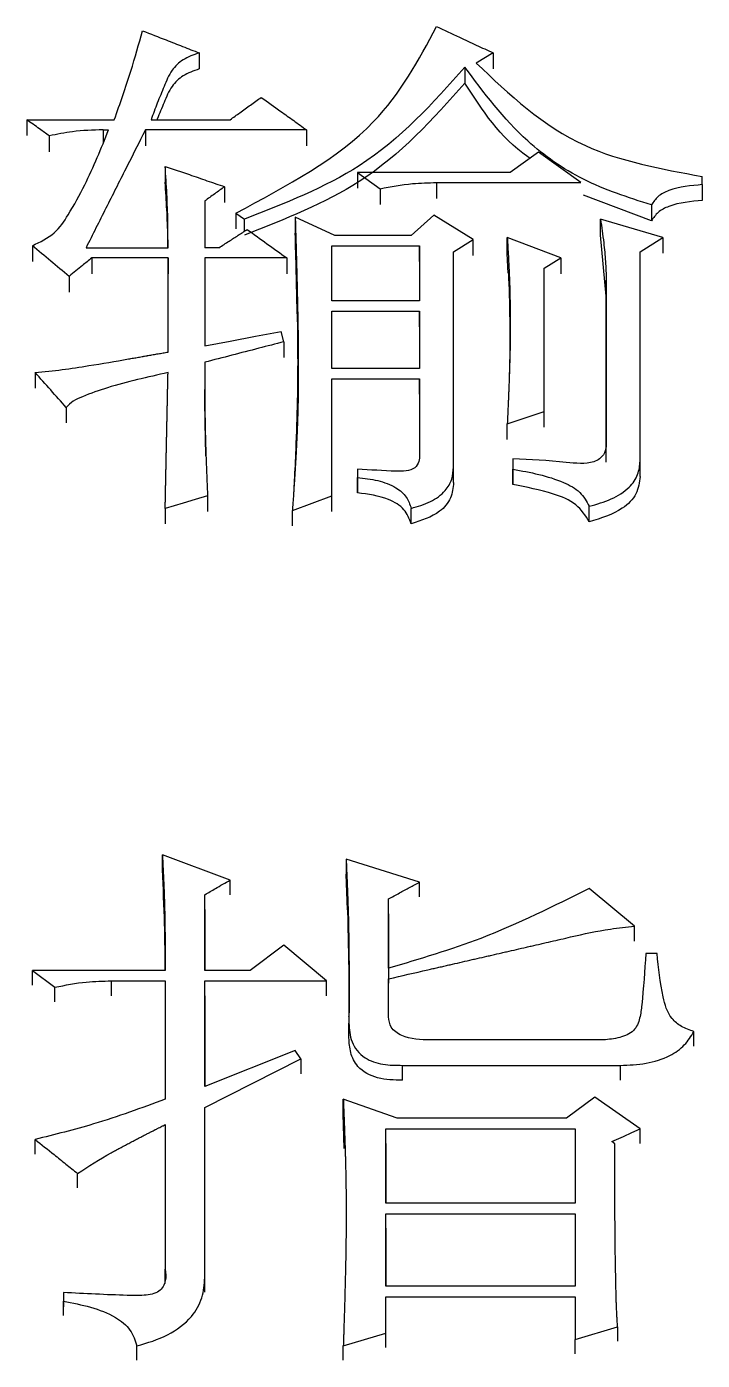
# Model space of a CAD drawing. Header units: millimetres. Extents: x 2371 to 4515, y 843 to 2359.
# Drawn here: x 2883.75 to 2886.33, y 2110.51 to 2115.62 of the extents above; entities that cross this region are included whole.
import ezdxf

# ---------------------------------------------------------------- set-up
doc = ezdxf.new("R2010")
doc.units = ezdxf.units.MM

msp = doc.modelspace()

# ---------------------------------------------------------------- linework, layer by layer
at = {"color": 7, "linetype": 'Continuous', "lineweight": 25}
for p, q in [((2884.4075, 2115.5163), (2884.4075, 2115.4549)), ((2885.5325, 2115.5163), (2885.4676, 2115.4776)), ((2885.5325, 2115.5163), (2885.5325, 2115.4551)), ((2885.4243, 2115.4621), (2885.4243, 2115.4011)), ((2883.7476, 2115.2608), (2884.0829, 2115.2608)), ((2883.7476, 2115.2608), (2883.7476, 2115.2)), ((2884.2235, 2115.2608), (2884.5264, 2115.2608)), ((2883.8341, 2115.1988), (2883.8341, 2115.1381)), ((2884.0397, 2115.222), (2884.0613, 2115.222)), ((2884.0397, 2115.222), (2884.0397, 2115.1723)), ((2884.8185, 2115.222), (2884.2019, 2115.222)), ((2884.2019, 2115.222), (2884.2019, 2115.1613)), ((2884.8185, 2115.222), (2884.8185, 2115.1613)), ((2885.7055, 2115.1366), (2885.5974, 2115.059)), ((2885.8678, 2115.0201), (2885.7055, 2115.1366)), ((2884.2777, 2115.0823), (2884.2777, 2115.0217)), ((2885.0132, 2115.059), (2885.0998, 2114.9967)), ((2885.5974, 2115.059), (2885.0132, 2115.059)), ((2885.0132, 2115.059), (2885.0132, 2114.9985)), ((2886.3329, 2115.0123), (2886.3329, 2115.0434)), ((2884.5048, 2115.0045), (2884.5048, 2114.9441)), ((2885.0998, 2114.9967), (2885.0998, 2114.9363)), ((2885.3161, 2115.0201), (2885.8678, 2115.0201)), ((2885.3161, 2115.0201), (2885.3161, 2114.9596)), ((2886.3329, 2115.0123), (2886.3329, 2114.9519)), ((2884.4291, 2114.9501), (2884.4291, 2114.7708)), ((2886.1382, 2114.8739), (2885.878, 2114.9722)), ((2886.1382, 2114.9345), (2886.1382, 2114.8742)), ((2884.5481, 2114.9033), (2884.5805, 2114.88)), ((2884.5805, 2114.834), (2884.5805, 2114.88)), ((2884.9267, 2114.8176), (2884.7752, 2114.8878)), ((2884.7752, 2114.8878), (2884.7752, 2114.8275)), ((2885.3053, 2114.8955), (2885.2188, 2114.8176)), ((2885.4567, 2114.802), (2885.3053, 2114.8955)), ((2886.1815, 2114.8098), (2885.9435, 2114.88)), ((2885.9435, 2114.8197), (2885.9435, 2114.88)), ((2883.7693, 2114.7786), (2883.7693, 2114.7185)), ((2883.9748, 2114.7708), (2884.2885, 2114.7708)), ((2884.4832, 2114.7708), (2884.4291, 2114.7708)), ((2884.9159, 2114.7786), (2885.2512, 2114.7786)), ((2884.9159, 2114.5677), (2884.9159, 2114.7786)), ((2885.2188, 2114.8176), (2884.9267, 2114.8176)), ((2885.2512, 2114.7786), (2885.2512, 2114.5677)), ((2885.2512, 2114.7185), (2885.2512, 2114.7786)), ((2885.381, 2114.7552), (2885.4567, 2114.802)), ((2885.4567, 2114.7419), (2885.4567, 2114.802)), ((2885.7921, 2114.7318), (2885.5865, 2114.8098)), ((2885.5865, 2114.7493), (2885.5865, 2114.8098)), ((2885.9652, 2114.5856), (2885.9435, 2114.8194)), ((2886.095, 2114.7552), (2886.1815, 2114.8098)), ((2886.1815, 2114.8098), (2886.1815, 2114.7497)), ((2884.2885, 2114.7318), (2883.9964, 2114.7318)), ((2883.9964, 2114.7318), (2883.9964, 2114.6717)), ((2884.2885, 2114.372), (2884.2885, 2114.7318)), ((2884.2885, 2114.7318), (2884.2885, 2114.6717)), ((2884.7428, 2114.7318), (2884.4291, 2114.7318)), ((2884.4291, 2114.7318), (2884.4291, 2114.3955)), ((2884.7428, 2114.7318), (2884.7428, 2114.6717)), ((2885.381, 2113.9318), (2885.381, 2114.7552)), ((2885.5905, 2114.6734), (2885.5865, 2114.7493)), ((2885.7272, 2114.6928), (2885.7921, 2114.7318)), ((2885.7921, 2114.7318), (2885.7921, 2114.6717)), ((2886.095, 2113.9554), (2886.095, 2114.7552)), ((2883.9099, 2114.6615), (2883.9099, 2114.6016)), ((2885.9652, 2114.6459), (2885.9652, 2114.0105)), ((2885.9652, 2114.586), (2885.9652, 2114.6459)), ((2885.2512, 2114.5677), (2884.9159, 2114.5677)), ((2885.9652, 2113.9511), (2885.9652, 2114.5856)), ((2884.9159, 2114.5286), (2885.2512, 2114.5286)), ((2884.9159, 2114.3092), (2884.9159, 2114.5286)), ((2885.2512, 2114.5286), (2885.2512, 2114.3092)), ((2885.2512, 2114.4688), (2885.2512, 2114.5286)), ((2884.732, 2114.4112), (2884.7212, 2114.4503)), ((2884.732, 2114.4112), (2884.732, 2114.3515)), ((2883.7801, 2114.2935), (2883.7801, 2114.2341)), ((2885.2512, 2114.3092), (2884.9159, 2114.3092)), ((2884.9159, 2114.27), (2885.2512, 2114.27)), ((2884.9159, 2113.8214), (2884.9159, 2114.27)), ((2885.2512, 2114.27), (2885.2512, 2113.9791)), ((2885.2512, 2114.2105), (2885.2512, 2114.27)), ((2883.8991, 2114.16), (2883.8991, 2114.1007)), ((2885.5866, 2114.0971), (2885.7272, 2114.1443)), ((2885.7272, 2114.085), (2885.7272, 2114.1443)), ((2885.5866, 2114.0379), (2885.5866, 2114.0971)), ((2885.6082, 2113.9633), (2885.6082, 2113.9239)), ((2885.6082, 2113.9633), (2885.6082, 2113.9042)), ((2886.095, 2113.8964), (2886.095, 2113.9554)), ((2885.0132, 2113.9239), (2885.0132, 2113.8924)), ((2885.0132, 2113.9239), (2885.0132, 2113.8649)), ((2885.381, 2113.8728), (2885.381, 2113.9318)), ((2885.6082, 2113.8646), (2885.6082, 2113.9239)), ((2885.0132, 2113.8331), (2885.0132, 2113.8924)), ((2884.4399, 2113.8214), (2884.4399, 2113.7625)), ((2884.7644, 2113.7661), (2884.9159, 2113.8214)), ((2884.9159, 2113.7625), (2884.9159, 2113.8214)), ((2884.2777, 2113.774), (2884.2777, 2113.7152)), ((2884.7644, 2113.7073), (2884.7644, 2113.7661)), ((2885.2188, 2113.7149), (2885.2188, 2113.774)), ((2885.9003, 2113.7228), (2885.9003, 2113.7819)), ((2884.5265, 2112.3522), (2884.2669, 2112.4485)), ((2884.2669, 2112.3911), (2884.2669, 2112.4485)), ((2885.2512, 2112.3442), (2884.97, 2112.4324)), ((2884.97, 2112.4324), (2884.97, 2112.3753)), ((2884.9749, 2112.2377), (2884.97, 2112.375)), ((2884.5265, 2112.2952), (2884.5265, 2112.3522)), ((2885.2512, 2112.2872), (2885.2512, 2112.3442)), ((2886.0733, 2112.1755), (2885.9003, 2112.3201)), ((2884.4291, 2112.0065), (2884.4291, 2112.296)), ((2884.4291, 2112.2391), (2884.4291, 2112.296)), ((2885.1322, 2112.0146), (2885.1322, 2112.28)), ((2885.1322, 2112.223), (2885.1322, 2112.28)), ((2884.4291, 2112.2388), (2884.4291, 2112.0065)), ((2885.1322, 2112.2228), (2885.1322, 2111.9577)), ((2886.0733, 2112.1187), (2886.0733, 2112.1755)), ((2884.732, 2112.1031), (2884.6022, 2112.0065)), ((2884.8943, 2111.9662), (2884.732, 2112.1031)), ((2886.1599, 2112.0709), (2886.1166, 2112.0709)), ((2883.7693, 2112.0065), (2883.8558, 2111.942)), ((2884.2777, 2112.0065), (2883.7693, 2112.0065)), ((2883.7693, 2111.9498), (2883.7693, 2112.0065)), ((2884.0721, 2111.9662), (2884.2777, 2111.9662)), ((2884.0721, 2111.9096), (2884.0721, 2111.9662)), ((2884.2777, 2111.9662), (2884.2777, 2111.5137)), ((2884.6022, 2112.0065), (2884.4291, 2112.0065)), ((2884.4291, 2111.9662), (2884.8943, 2111.9662)), ((2884.4291, 2111.5623), (2884.4291, 2111.9662)), ((2884.4291, 2111.9096), (2884.4291, 2111.9662)), ((2884.8943, 2111.9096), (2884.8943, 2111.9662)), ((2885.1322, 2111.829), (2885.1322, 2111.9742)), ((2885.1322, 2111.9177), (2885.1322, 2111.9742)), ((2883.8558, 2111.8855), (2883.8558, 2111.942)), ((2884.4291, 2111.9094), (2884.4291, 2111.5623)), ((2884.9808, 2111.7483), (2884.9808, 2111.8048)), ((2886.3005, 2111.7162), (2886.3005, 2111.7726)), ((2885.9543, 2111.7402), (2885.2945, 2111.7402)), ((2884.7753, 2111.6998), (2884.4291, 2111.5623)), ((2884.4291, 2111.4813), (2884.7969, 2111.6675)), ((2884.7969, 2111.6675), (2884.7753, 2111.6998)), ((2884.7969, 2111.6675), (2884.7969, 2111.6113)), ((2885.1863, 2111.6432), (2886.0193, 2111.6432)), ((2885.1863, 2111.5869), (2885.1863, 2111.6432)), ((2886.0193, 2111.587), (2886.0193, 2111.6432)), ((2885.1647, 2111.4408), (2884.9592, 2111.5137)), ((2884.9592, 2111.4577), (2884.9592, 2111.5137)), ((2885.9219, 2111.5218), (2885.8137, 2111.4408)), ((2886.095, 2111.4003), (2885.9219, 2111.5218)), ((2884.4291, 2110.8309), (2884.4291, 2111.4813)), ((2884.4291, 2111.4253), (2884.4291, 2111.4813)), ((2884.963, 2111.3256), (2884.9592, 2111.4575)), ((2884.2777, 2111.4165), (2884.2777, 2110.8636)), ((2885.8137, 2111.4408), (2885.1647, 2111.4408)), ((2883.7801, 2111.3037), (2883.7801, 2111.3597)), ((2885.1214, 2111.4003), (2885.8462, 2111.4003)), ((2885.1214, 2111.116), (2885.1214, 2111.4003)), ((2885.1214, 2111.3444), (2885.1214, 2111.4003)), ((2885.8462, 2111.4003), (2885.8462, 2111.116)), ((2885.9976, 2111.3435), (2885.9868, 2111.3516)), ((2886.095, 2111.3444), (2886.095, 2111.4003)), ((2885.1214, 2111.3442), (2885.1214, 2111.116)), ((2883.9423, 2111.1742), (2883.9423, 2111.2298)), ((2885.8462, 2111.116), (2885.1214, 2111.116)), ((2885.1214, 2111.0754), (2885.8462, 2111.0754)), ((2885.1214, 2110.7983), (2885.1214, 2111.0754)), ((2885.1214, 2111.0199), (2885.1214, 2111.0754)), ((2885.8462, 2111.0754), (2885.8462, 2110.7983)), ((2885.1214, 2111.0197), (2885.1214, 2110.7983)), ((2884.2777, 2110.8082), (2884.2777, 2110.8636)), ((2884.4291, 2110.7758), (2884.4291, 2110.8309)), ((2885.8462, 2110.7983), (2885.1214, 2110.7983)), ((2883.8883, 2110.7738), (2883.8883, 2110.7412)), ((2883.8883, 2110.6861), (2883.8883, 2110.7412)), ((2885.1214, 2110.7575), (2885.8462, 2110.7575)), ((2885.1214, 2110.6186), (2885.1214, 2110.7575)), ((2885.1214, 2110.7024), (2885.1214, 2110.7575)), ((2885.8462, 2110.7575), (2885.8462, 2110.5941)), ((2883.8883, 2110.7378), (2883.8883, 2110.7187)), ((2885.8462, 2110.5941), (2886.0085, 2110.6431)), ((2886.0085, 2110.6431), (2886.0085, 2110.5882)), ((2884.9592, 2110.5695), (2885.1214, 2110.6186)), ((2885.1214, 2110.5637), (2885.1214, 2110.6186)), ((2885.8462, 2110.5392), (2885.8462, 2110.5941)), ((2884.1695, 2110.5147), (2884.1695, 2110.5695)), ((2884.9592, 2110.5147), (2884.9592, 2110.5695))]:
    msp.add_line(p, q, dxfattribs=at)
at = {"color": 7, "linetype": 'Continuous', "lineweight": 25, "flags": 128}
for points in [[(2884.5481, 2114.9033), (2884.5481, 2114.8765), (2884.5481, 2114.8596), (2884.5481, 2114.8431)], [(2884.4291, 2114.3955), (2884.5265, 2114.4138), (2884.6238, 2114.4321), (2884.7212, 2114.4503)], [(2884.4399, 2113.8214), (2884.3929, 2113.8077), (2884.3459, 2113.7939), (2884.2777, 2113.774)], [(2885.9868, 2111.3516), (2886.0308, 2111.3714), (2886.0629, 2111.3858), (2886.095, 2111.4003)]]:
    msp.add_lwpolyline(points, dxfattribs=at)
at = {"color": 7, "linetype": 'Continuous', "lineweight": 25}
for points, knots in [([(2884.0829, 2115.2608), (2884.0941, 2115.2917), (2884.1164, 2115.3535), (2884.1534, 2115.4669), (2884.1767, 2115.5497), (2884.1911, 2115.6012)], [0, 0, 0, 0, 0.274107, 0.548239, 1, 1, 1, 1]), ([(2884.1911, 2115.6012), (2884.2212, 2115.5894), (2884.2724, 2115.5693), (2884.3445, 2115.541), (2884.3865, 2115.5245), (2884.4075, 2115.5163)], [0, 0, 0, 0, 0.417909, 0.708955, 1, 1, 1, 1]), ([(2884.5481, 2114.9033), (2884.7435, 2115.0076), (2885.0866, 2115.1905), (2885.2471, 2115.4884), (2885.3161, 2115.6167)], [0, 0, 0, 0, 0.5695969, 1, 1, 1, 1]), ([(2885.3161, 2115.6167), (2885.3451, 2115.6032), (2885.3957, 2115.5797), (2885.4678, 2115.5463), (2885.5109, 2115.5263), (2885.5325, 2115.5163)], [0, 0, 0, 0, 0.402386, 0.701193, 1, 1, 1, 1]), ([(2884.4075, 2115.5163), (2884.3861, 2115.5088), (2884.3442, 2115.4941), (2884.2971, 2115.447), (2884.2737, 2115.3876), (2884.247, 2115.3247), (2884.2314, 2115.2821), (2884.2235, 2115.2608)], [0, 0, 0, 0, 0.178456, 0.349692, 0.567005, 0.783635, 1, 1, 1, 1]), ([(2884.4075, 2115.4549), (2884.3861, 2115.4474), (2884.3443, 2115.4328), (2884.2971, 2115.3857), (2884.2739, 2115.3264), (2884.2552, 2115.2837), (2884.2469, 2115.2616), (2884.2466, 2115.2608)], [0, 0, 0, 0, 0.225395, 0.441569, 0.715814, 0.989183, 1, 1, 1, 1]), ([(2885.4243, 2115.4621), (2885.3018, 2115.3247), (2885.0797, 2115.0754), (2884.7352, 2114.9405), (2884.5805, 2114.88)], [0, 0, 0, 0, 0.551113, 1, 1, 1, 1]), ([(2886.1382, 2114.9345), (2886.0487, 2114.9635), (2885.8718, 2115.0207), (2885.6183, 2115.201), (2885.4974, 2115.3637), (2885.4243, 2115.4621)], [0, 0, 0, 0, 0.288018, 0.569196, 1, 1, 1, 1]), ([(2885.4676, 2115.4776), (2885.5949, 2115.3566), (2885.8261, 2115.1368), (2886.1758, 2115.0724), (2886.3329, 2115.0434)], [0, 0, 0, 0, 0.550671, 1, 1, 1, 1]), ([(2885.4243, 2115.4008), (2885.3018, 2115.2636), (2885.0796, 2115.0145), (2884.7352, 2114.8799), (2884.5805, 2114.8194)], [0, 0, 0, 0, 0.5510086, 1, 1, 1, 1]), ([(2885.673, 2115.1133), (2885.6705, 2115.115), (2885.5592, 2115.1911), (2885.491, 2115.2972), (2885.4243, 2115.4008)], [0, 0, 0, 0, 0.0224538, 1, 1, 1, 1]), ([(2884.5264, 2115.2608), (2884.5389, 2115.2698), (2884.565, 2115.2884), (2884.6047, 2115.3169), (2884.6318, 2115.3363), (2884.6454, 2115.3461)], [0, 0, 0, 0, 0.314652, 0.657325, 1, 1, 1, 1]), ([(2884.6454, 2115.3461), (2884.6704, 2115.3282), (2884.7117, 2115.2986), (2884.7694, 2115.2572), (2884.8021, 2115.2338), (2884.8185, 2115.222)], [0, 0, 0, 0, 0.432644, 0.716322, 1, 1, 1, 1]), ([(2883.8341, 2115.1988), (2883.8218, 2115.2076), (2883.8012, 2115.2224), (2883.7723, 2115.2431), (2883.7558, 2115.2549), (2883.7476, 2115.2608)], [0, 0, 0, 0, 0.428361, 0.714181, 1, 1, 1, 1]), ([(2883.7693, 2114.7786), (2883.7993, 2114.7933), (2883.8587, 2114.8224), (2883.9159, 2114.9102), (2883.9877, 2115.0404), (2884.0326, 2115.1512), (2884.0613, 2115.222)], [0, 0, 0, 0, 0.161067, 0.318631, 0.564031, 1, 1, 1, 1]), ([(2884.0397, 2115.222), (2884.0006, 2115.2209), (2883.931, 2115.219), (2883.8637, 2115.2049), (2883.8341, 2115.1988)], [0, 0, 0, 0, 0.561073, 1, 1, 1, 1]), ([(2884.2019, 2115.222), (2884.1769, 2115.1724), (2884.1265, 2115.0726), (2884.0508, 2114.9222), (2884.0001, 2114.8213), (2883.9748, 2114.7708)], [0, 0, 0, 0, 0.330678, 0.665338, 1, 1, 1, 1]), ([(2884.2885, 2114.7708), (2884.2884, 2114.8041), (2884.2883, 2114.8728), (2884.2845, 2114.9767), (2884.2799, 2115.0471), (2884.2777, 2115.0823)], [0, 0, 0, 0, 0.320269, 0.660054, 1, 1, 1, 1]), ([(2884.2777, 2115.0823), (2884.3086, 2115.0717), (2884.3619, 2115.0535), (2884.4376, 2115.0275), (2884.4824, 2115.0122), (2884.5048, 2115.0045)], [0, 0, 0, 0, 0.4083, 0.70415, 1, 1, 1, 1]), ([(2884.288, 2114.7708), (2884.288, 2114.784), (2884.2878, 2114.8324), (2884.2843, 2114.916), (2884.2799, 2114.9863), (2884.2777, 2115.0214)], [0, 0, 0, 0, 0.1572683, 0.5785381, 1, 1, 1, 1]), ([(2884.5048, 2115.0045), (2884.4922, 2114.9954), (2884.467, 2114.9773), (2884.4417, 2114.9591), (2884.4291, 2114.9501)], [0, 0, 0, 0, 0.5000008, 1, 1, 1, 1]), ([(2885.0998, 2114.9967), (2885.1408, 2115.0047), (2885.212, 2115.0184), (2885.2852, 2115.0196), (2885.3161, 2115.0201)], [0, 0, 0, 0, 0.576908, 1, 1, 1, 1]), ([(2886.3329, 2115.0123), (2886.2889, 2115.0085), (2886.228, 2115.0033), (2886.1611, 2114.9694), (2886.1458, 2114.946), (2886.1382, 2114.9345)], [0, 0, 0, 0, 0.571542, 0.789948, 1, 1, 1, 1]), ([(2886.3329, 2114.9516), (2886.2889, 2114.9478), (2886.228, 2114.9426), (2886.1612, 2114.9088), (2886.1458, 2114.8853), (2886.1382, 2114.8739)], [0, 0, 0, 0, 0.5716925, 0.7900761, 1, 1, 1, 1]), ([(2884.7752, 2114.8878), (2884.7754, 2114.8808), (2884.7758, 2114.867), (2884.7764, 2114.8463), (2884.777, 2114.8256), (2884.7776, 2114.8048), (2884.7781, 2114.7875), (2884.7786, 2114.7702), (2884.779, 2114.7564), (2884.7794, 2114.7425), (2884.7797, 2114.7322), (2884.7799, 2114.7235), (2884.7802, 2114.7114), (2884.7805, 2114.6993), (2884.7809, 2114.6854), (2884.7812, 2114.675), (2884.7815, 2114.6612), (2884.7819, 2114.6473), (2884.7823, 2114.63), (2884.7826, 2114.6161), (2884.7829, 2114.6022), (2884.7831, 2114.5936), (2884.7833, 2114.5849), (2884.7835, 2114.5762), (2884.7837, 2114.5676), (2884.7839, 2114.5589), (2884.7841, 2114.5502), (2884.7842, 2114.5416), (2884.7844, 2114.5329), (2884.7846, 2114.5242), (2884.7847, 2114.5155), (2884.7849, 2114.5068), (2884.785, 2114.4982), (2884.7852, 2114.4895), (2884.7853, 2114.4808), (2884.7857, 2114.4617), (2884.7867, 2114.3888), (2884.7874, 2114.2914), (2884.7863, 2114.1938), (2884.7851, 2114.145), (2884.7843, 2114.1171), (2884.7835, 2114.0962), (2884.7827, 2114.0753), (2884.7818, 2114.0543), (2884.781, 2114.0369), (2884.7802, 2114.0195), (2884.7793, 2114.002), (2884.7784, 2113.9846), (2884.7774, 2113.9671), (2884.7764, 2113.9496), (2884.7751, 2113.9287), (2884.7741, 2113.9112), (2884.773, 2113.8938), (2884.7718, 2113.8763), (2884.7707, 2113.8588), (2884.7695, 2113.8414), (2884.7684, 2113.8239), (2884.7672, 2113.8064), (2884.7659, 2113.7872), (2884.765, 2113.7749), (2884.7644, 2113.7661)], [0, 0, 0, 0, 0.018603, 0.037206, 0.055809, 0.074412, 0.093015, 0.102316, 0.120919, 0.130221, 0.139522, 0.148824, 0.153474, 0.172077, 0.181379, 0.19068, 0.199982, 0.218585, 0.227886, 0.246489, 0.255791, 0.265092, 0.269743, 0.279044, 0.288346, 0.292997, 0.302298, 0.311599, 0.31625, 0.325552, 0.334853, 0.339504, 0.348805, 0.358107, 0.362758, 0.372059, 0.409265, 0.558092, 0.632505, 0.669711, 0.688314, 0.706917, 0.72552, 0.744123, 0.762726, 0.772028, 0.790631, 0.809233, 0.818535, 0.837138, 0.855741, 0.874344, 0.883645, 0.902248, 0.920851, 0.930153, 0.948756, 0.967359, 0.97666, 1, 1, 1, 1]), ([(2885.9435, 2114.88), (2885.9478, 2114.8501), (2885.9554, 2114.7964), (2885.9631, 2114.7183), (2885.9645, 2114.6701), (2885.9652, 2114.6459)], [0, 0, 0, 0, 0.38409, 0.691775, 1, 1, 1, 1]), ([(2884.4832, 2114.7708), (2884.4962, 2114.7793), (2884.5208, 2114.7952), (2884.5568, 2114.8186), (2884.5799, 2114.8335), (2884.5914, 2114.841)], [0, 0, 0, 0, 0.36195, 0.680974, 1, 1, 1, 1]), ([(2884.5914, 2114.841), (2884.6166, 2114.8228), (2884.6671, 2114.7864), (2884.7176, 2114.75), (2884.7428, 2114.7318)], [0, 0, 0, 0, 0.5, 1, 1, 1, 1]), ([(2884.7829, 2114.5179), (2884.7828, 2114.521), (2884.7809, 2114.6245), (2884.778, 2114.7274), (2884.7752, 2114.8272)], [0, 0, 0, 0, 0.030859, 1, 1, 1, 1]), ([(2883.9099, 2114.6615), (2883.8864, 2114.681), (2883.8396, 2114.7201), (2883.7927, 2114.7591), (2883.7693, 2114.7786)], [0, 0, 0, 0, 0.4999998, 1, 1, 1, 1]), ([(2885.5865, 2114.8098), (2885.588, 2114.7856), (2885.5901, 2114.7493), (2885.5923, 2114.7068), (2885.5933, 2114.6856), (2885.5943, 2114.6644), (2885.5969, 2114.6007), (2885.5984, 2114.5155), (2885.5979, 2114.4182), (2885.5968, 2114.3664), (2885.596, 2114.3359), (2885.5957, 2114.3268), (2885.5954, 2114.3146), (2885.595, 2114.3024), (2885.5946, 2114.2902), (2885.5943, 2114.2811), (2885.594, 2114.2719), (2885.5935, 2114.2597), (2885.593, 2114.2475), (2885.5926, 2114.2353), (2885.5922, 2114.2262), (2885.5917, 2114.214), (2885.5912, 2114.2018), (2885.5906, 2114.1865), (2885.5899, 2114.1712), (2885.5891, 2114.1529), (2885.588, 2114.1282), (2885.5871, 2114.1096), (2885.5866, 2114.0971)], [0, 0, 0, 0, 0.10244, 0.15366, 0.17927, 0.192075, 0.243295, 0.448194, 0.550635, 0.653077, 0.665882, 0.678687, 0.691492, 0.717102, 0.729907, 0.742712, 0.755517, 0.768321, 0.793931, 0.806736, 0.819541, 0.832346, 0.857956, 0.870761, 0.896371, 0.921981, 0.947591, 1, 1, 1, 1]), ([(2883.9964, 2114.7318), (2883.9846, 2114.7222), (2883.9643, 2114.7057), (2883.9354, 2114.6823), (2883.9184, 2114.6685), (2883.9099, 2114.6615)], [0, 0, 0, 0, 0.408883, 0.704441, 1, 1, 1, 1]), ([(2885.5907, 2114.6746), (2885.5907, 2114.6747), (2885.5907, 2114.6754), (2885.5909, 2114.6702), (2885.5936, 2114.6067), (2885.5969, 2114.4958), (2885.5964, 2114.3557), (2885.5946, 2114.2963), (2885.5937, 2114.2644)], [0, 0, 0, 0, 0.003713, 0.025466, 0.076389, 0.48901, 0.726573, 1, 1, 1, 1]), ([(2885.7272, 2114.1443), (2885.7272, 2114.2777), (2885.7272, 2114.461), (2885.7272, 2114.6432), (2885.7272, 2114.6928)], [0, 0, 0, 0, 0.728341, 1, 1, 1, 1]), ([(2884.7828, 2114.5218), (2884.7828, 2114.5218), (2884.7828, 2114.5221), (2884.7828, 2114.5211), (2884.7833, 2114.4952), (2884.7852, 2114.3601), (2884.7839, 2114.1942), (2884.7783, 2114.0214), (2884.7727, 2113.9037), (2884.7699, 2113.8494), (2884.769, 2113.8324), (2884.7689, 2113.8302), (2884.7689, 2113.8302), (2884.7689, 2113.8302)], [0, 0, 0, 0, 0.000503, 0.007261, 0.013576, 0.221535, 0.500861, 0.756485, 0.9233, 0.984677, 0.995082, 0.99888, 1, 1, 1, 1]), ([(2883.7801, 2114.2935), (2883.8146, 2114.2969), (2883.8836, 2114.3036), (2884.0024, 2114.3224), (2884.0932, 2114.3378), (2884.1531, 2114.3482), (2884.1657, 2114.3504), (2884.1751, 2114.352), (2884.1846, 2114.3537), (2884.1924, 2114.3551), (2884.2003, 2114.3564), (2884.2066, 2114.3575), (2884.2145, 2114.3589), (2884.2224, 2114.3603), (2884.2302, 2114.3617), (2884.2381, 2114.3631), (2884.246, 2114.3645), (2884.2538, 2114.3659), (2884.2617, 2114.3672), (2884.2696, 2114.3686), (2884.279, 2114.3703), (2884.2853, 2114.3714), (2884.2885, 2114.372)], [0, 0, 0, 0, 0.201249, 0.402512, 0.701241, 0.738586, 0.757258, 0.77593, 0.794603, 0.813275, 0.822611, 0.841284, 0.85062, 0.869292, 0.887965, 0.897301, 0.915973, 0.934645, 0.943982, 0.962654, 0.981327, 1, 1, 1, 1]), ([(2884.732, 2114.4112), (2884.6999, 2114.4029), (2884.6335, 2114.3857), (2884.5325, 2114.3595), (2884.4636, 2114.3417), (2884.4291, 2114.3328)], [0, 0, 0, 0, 0.317295, 0.658647, 1, 1, 1, 1]), ([(2884.4291, 2114.3328), (2884.4291, 2114.2776), (2884.429, 2114.2207), (2884.4296, 2114.1602), (2884.4296, 2114.1516), (2884.4297, 2114.1429), (2884.4298, 2114.1343), (2884.4299, 2114.1274), (2884.43, 2114.1187), (2884.4301, 2114.1118), (2884.4303, 2114.1032), (2884.4304, 2114.0963), (2884.4306, 2114.0876), (2884.4307, 2114.079), (2884.431, 2114.0651), (2884.4313, 2114.053), (2884.4316, 2114.0409), (2884.4318, 2114.0323), (2884.4321, 2114.0236), (2884.4323, 2114.015), (2884.4326, 2114.0063), (2884.4329, 2113.9959), (2884.4333, 2113.9856), (2884.4336, 2113.9769), (2884.4339, 2113.9683), (2884.4342, 2113.9596), (2884.4345, 2113.9509), (2884.4348, 2113.944), (2884.4351, 2113.9371), (2884.4353, 2113.9302), (2884.4357, 2113.9215), (2884.436, 2113.9129), (2884.4364, 2113.9042), (2884.4367, 2113.8955), (2884.4375, 2113.8765), (2884.4386, 2113.8512), (2884.4396, 2113.8293), (2884.4399, 2113.8214)], [0, 0, 0, 0, 0.32454, 0.334682, 0.354966, 0.37525, 0.385391, 0.405675, 0.415817, 0.436101, 0.446242, 0.466526, 0.476668, 0.496952, 0.517235, 0.557803, 0.567945, 0.588228, 0.608512, 0.618654, 0.638938, 0.659221, 0.679505, 0.699789, 0.709931, 0.730214, 0.750498, 0.76064, 0.770782, 0.791065, 0.801207, 0.821491, 0.841775, 0.851916, 0.8722, 0.953335, 1, 1, 1, 1]), ([(2883.8991, 2114.16), (2883.8792, 2114.1823), (2883.8396, 2114.2268), (2883.7999, 2114.2713), (2883.7801, 2114.2935)], [0, 0, 0, 0, 0.499998, 1, 1, 1, 1]), ([(2884.2885, 2114.2935), (2884.2105, 2114.276), (2884.0984, 2114.2509), (2883.9799, 2114.2095), (2883.9243, 2114.1856), (2883.9074, 2114.1685), (2883.8991, 2114.16)], [0, 0, 0, 0, 0.564923, 0.811394, 0.907312, 1, 1, 1, 1]), ([(2884.2777, 2113.774), (2884.2777, 2113.7765), (2884.2778, 2113.7803), (2884.2779, 2113.7853), (2884.278, 2113.7904), (2884.2781, 2113.7966), (2884.2783, 2113.8042), (2884.2784, 2113.8117), (2884.2786, 2113.8193), (2884.2788, 2113.8268), (2884.2789, 2113.8343), (2884.2791, 2113.8419), (2884.2792, 2113.8494), (2884.2794, 2113.857), (2884.2795, 2113.8645), (2884.2797, 2113.8745), (2884.2799, 2113.8846), (2884.2802, 2113.8946), (2884.2803, 2113.9022), (2884.2805, 2113.9097), (2884.2806, 2113.9172), (2884.2808, 2113.9248), (2884.2809, 2113.9323), (2884.2811, 2113.9398), (2884.2812, 2113.9473), (2884.2814, 2113.9549), (2884.2816, 2113.9624), (2884.2817, 2113.9699), (2884.2819, 2113.98), (2884.2821, 2113.99), (2884.2823, 2114), (2884.2825, 2114.0076), (2884.2826, 2114.0151), (2884.2828, 2114.0226), (2884.283, 2114.0301), (2884.2831, 2114.0376), (2884.2833, 2114.0452), (2884.2834, 2114.0527), (2884.2836, 2114.0602), (2884.2837, 2114.0677), (2884.284, 2114.0777), (2884.2842, 2114.0878), (2884.2844, 2114.0978), (2884.2845, 2114.1053), (2884.2847, 2114.1128), (2884.2848, 2114.1203), (2884.285, 2114.1278), (2884.2852, 2114.1353), (2884.2853, 2114.1429), (2884.2855, 2114.1504), (2884.2856, 2114.1579), (2884.2858, 2114.1654), (2884.2859, 2114.1729), (2884.2862, 2114.1829), (2884.2864, 2114.1929), (2884.2866, 2114.2029), (2884.2867, 2114.2104), (2884.2869, 2114.2179), (2884.287, 2114.2254), (2884.2872, 2114.2329), (2884.2874, 2114.2404), (2884.2875, 2114.2479), (2884.2877, 2114.2554), (2884.2878, 2114.2629), (2884.288, 2114.2704), (2884.2882, 2114.2806), (2884.2884, 2114.2883), (2884.2885, 2114.2935)], [0, 0, 0, 0, 0.014477, 0.021715, 0.028953, 0.043429, 0.057906, 0.072382, 0.086858, 0.101335, 0.115811, 0.130287, 0.144764, 0.15924, 0.173716, 0.188193, 0.217145, 0.231622, 0.246098, 0.260574, 0.275051, 0.289527, 0.304003, 0.31848, 0.332956, 0.347432, 0.361908, 0.376385, 0.390861, 0.419814, 0.43429, 0.448766, 0.463243, 0.477719, 0.492195, 0.506672, 0.521148, 0.535624, 0.550101, 0.564577, 0.579053, 0.608006, 0.622482, 0.636959, 0.651435, 0.665911, 0.680388, 0.694864, 0.70934, 0.723817, 0.738293, 0.752769, 0.767246, 0.781722, 0.810675, 0.825151, 0.839627, 0.854104, 0.86858, 0.883056, 0.897533, 0.912009, 0.926485, 0.940962, 0.955438, 0.969914, 1, 1, 1, 1]), ([(2884.4337, 2113.9746), (2884.4336, 2113.9761), (2884.4335, 2113.9806), (2884.4318, 2114.0319), (2884.4302, 2114.1151), (2884.4295, 2114.1908), (2884.4294, 2114.226), (2884.4294, 2114.2291)], [0, 0, 0, 0, 0.0435883, 0.1396298, 0.6317971, 0.9677454, 1, 1, 1, 1]), ([(2885.9652, 2114.0105), (2885.9627, 2113.9997), (2885.9587, 2113.9823), (2885.9403, 2113.962), (2885.894, 2113.9407), (2885.7766, 2113.9553), (2885.6752, 2113.9601), (2885.6082, 2113.9633)], [0, 0, 0, 0, 0.101343, 0.162893, 0.226662, 0.489518, 1, 1, 1, 1]), ([(2885.2512, 2113.9791), (2885.2508, 2113.9705), (2885.2498, 2113.953), (2885.2354, 2113.9261), (2885.199, 2113.9148), (2885.1247, 2113.9171), (2885.0625, 2113.9209), (2885.0132, 2113.9239)], [0, 0, 0, 0, 0.111245, 0.226323, 0.352571, 0.486481, 1, 1, 1, 1]), ([(2885.9003, 2113.7819), (2885.9291, 2113.79), (2885.9859, 2113.8061), (2886.0523, 2113.8481), (2886.09, 2113.9016), (2886.0933, 2113.9376), (2886.095, 2113.9554)], [0, 0, 0, 0, 0.291495, 0.574413, 0.789057, 1, 1, 1, 1]), ([(2885.2188, 2113.774), (2885.2441, 2113.7813), (2885.2939, 2113.7957), (2885.349, 2113.8361), (2885.3777, 2113.8845), (2885.3799, 2113.9161), (2885.381, 2113.9318)], [0, 0, 0, 0, 0.291879, 0.573778, 0.788361, 1, 1, 1, 1]), ([(2885.6082, 2113.9239), (2885.6748, 2113.9115), (2885.7669, 2113.8945), (2885.8691, 2113.8389), (2885.89, 2113.8006), (2885.9003, 2113.7819)], [0, 0, 0, 0, 0.5719863, 0.7904957, 1, 1, 1, 1]), ([(2885.6082, 2113.9039), (2885.6082, 2113.8966), (2885.6082, 2113.8835), (2885.6082, 2113.8703), (2885.6082, 2113.8646)], [0, 0, 0, 0, 0.56, 1, 1, 1, 1]), ([(2885.0132, 2113.8924), (2885.0394, 2113.8892), (2885.0912, 2113.883), (2885.158, 2113.8587), (2885.204, 2113.8195), (2885.2139, 2113.789), (2885.2188, 2113.774)], [0, 0, 0, 0, 0.2904, 0.575151, 0.790821, 1, 1, 1, 1]), ([(2885.0132, 2113.8646), (2885.0132, 2113.8587), (2885.0132, 2113.8482), (2885.0132, 2113.8377), (2885.0132, 2113.8331)], [0, 0, 0, 0, 0.56, 1, 1, 1, 1]), ([(2885.381, 2113.8724), (2885.3791, 2113.8525), (2885.3752, 2113.8121), (2885.3217, 2113.7475), (2885.2582, 2113.7274), (2885.2188, 2113.7149)], [0, 0, 0, 0, 0.269955, 0.546271, 1, 1, 1, 1]), ([(2885.9003, 2113.7228), (2885.8856, 2113.7461), (2885.8555, 2113.7942), (2885.7445, 2113.839), (2885.6602, 2113.8548), (2885.6082, 2113.8646)], [0, 0, 0, 0, 0.266788, 0.548105, 1, 1, 1, 1]), ([(2886.095, 2113.896), (2886.0922, 2113.8733), (2886.0865, 2113.8271), (2886.0176, 2113.758), (2885.9452, 2113.7363), (2885.9003, 2113.7228)], [0, 0, 0, 0, 0.268865, 0.545664, 1, 1, 1, 1]), ([(2885.2188, 2113.7149), (2885.2117, 2113.734), (2885.1973, 2113.773), (2885.1204, 2113.8193), (2885.0542, 2113.8278), (2885.0132, 2113.8331)], [0, 0, 0, 0, 0.266757, 0.545382, 1, 1, 1, 1]), ([(2884.2669, 2112.4485), (2884.267, 2112.4461), (2884.2672, 2112.4412), (2884.2676, 2112.434), (2884.268, 2112.4268), (2884.2683, 2112.4195), (2884.2687, 2112.4123), (2884.269, 2112.4051), (2884.2694, 2112.3978), (2884.2697, 2112.3906), (2884.2701, 2112.3834), (2884.2704, 2112.3761), (2884.2708, 2112.3689), (2884.2711, 2112.3616), (2884.2714, 2112.3544), (2884.2718, 2112.3472), (2884.2721, 2112.3399), (2884.2724, 2112.3327), (2884.2727, 2112.3254), (2884.273, 2112.3182), (2884.2733, 2112.3109), (2884.2735, 2112.3049), (2884.2737, 2112.2989), (2884.2739, 2112.2928), (2884.2742, 2112.2856), (2884.2744, 2112.2783), (2884.2746, 2112.2711), (2884.2748, 2112.2638), (2884.275, 2112.2566), (2884.2752, 2112.2493), (2884.2754, 2112.2421), (2884.2756, 2112.236), (2884.2757, 2112.23), (2884.2758, 2112.2239), (2884.276, 2112.2167), (2884.2761, 2112.2094), (2884.2762, 2112.2022), (2884.2764, 2112.1949), (2884.2765, 2112.1877), (2884.2766, 2112.1804), (2884.2767, 2112.1731), (2884.2768, 2112.1659), (2884.2769, 2112.1598), (2884.2769, 2112.1538), (2884.277, 2112.1477), (2884.2771, 2112.1405), (2884.2771, 2112.1332), (2884.2772, 2112.1259), (2884.2772, 2112.1187), (2884.2773, 2112.1114), (2884.2773, 2112.1041), (2884.2774, 2112.0969), (2884.2774, 2112.0908), (2884.2774, 2112.0848), (2884.2775, 2112.0787), (2884.2775, 2112.0714), (2884.2775, 2112.0642), (2884.2775, 2112.0569), (2884.2776, 2112.0496), (2884.2776, 2112.0424), (2884.2776, 2112.0351), (2884.2776, 2112.0278), (2884.2776, 2112.0218), (2884.2777, 2112.0146), (2884.2777, 2112.0099), (2884.2777, 2112.0065)], [0, 0, 0, 0, 0.01641, 0.03282, 0.04923, 0.06564, 0.08205, 0.098461, 0.114871, 0.131281, 0.147691, 0.164101, 0.180511, 0.196921, 0.213331, 0.229741, 0.246151, 0.262561, 0.278972, 0.295382, 0.311792, 0.328202, 0.336407, 0.352817, 0.369227, 0.385637, 0.402047, 0.418457, 0.434867, 0.451278, 0.467688, 0.484098, 0.492303, 0.508713, 0.525123, 0.541533, 0.557943, 0.574353, 0.590763, 0.607173, 0.623583, 0.639994, 0.656404, 0.664609, 0.681019, 0.697429, 0.713839, 0.730249, 0.746659, 0.763069, 0.779479, 0.795889, 0.8123, 0.820505, 0.836915, 0.853325, 0.869735, 0.886145, 0.902555, 0.918965, 0.935375, 0.951785, 0.968195, 0.9764, 1, 1, 1, 1]), ([(2884.97, 2112.4324), (2884.9703, 2112.4262), (2884.9707, 2112.417), (2884.9712, 2112.4046), (2884.9716, 2112.3953), (2884.972, 2112.386), (2884.9724, 2112.3767), (2884.9728, 2112.3674), (2884.9733, 2112.355), (2884.974, 2112.3395), (2884.9747, 2112.321), (2884.9754, 2112.3024), (2884.9768, 2112.2652), (2884.978, 2112.2279), (2884.9789, 2112.1907), (2884.9793, 2112.1721), (2884.9797, 2112.1534), (2884.98, 2112.1348), (2884.9803, 2112.1162), (2884.9806, 2112.0913), (2884.9808, 2112.0664), (2884.981, 2112.0415), (2884.9811, 2112.0229), (2884.9812, 2112.0042), (2884.9812, 2111.9856), (2884.9812, 2111.97), (2884.9812, 2111.9575), (2884.9812, 2111.9482), (2884.9812, 2111.9389), (2884.9812, 2111.9295), (2884.9812, 2111.9202), (2884.9812, 2111.9108), (2884.9812, 2111.9015), (2884.9811, 2111.8922), (2884.9811, 2111.8797), (2884.9811, 2111.8672), (2884.981, 2111.8548), (2884.981, 2111.8454), (2884.9809, 2111.8376), (2884.9809, 2111.8314), (2884.9809, 2111.8267), (2884.9809, 2111.822), (2884.9809, 2111.8174), (2884.9808, 2111.8116), (2884.9808, 2111.8074), (2884.9808, 2111.8048)], [0, 0, 0, 0, 0.0297, 0.04455, 0.0594, 0.07425, 0.0891, 0.10395, 0.1188, 0.1485, 0.1782, 0.2079, 0.237599, 0.3564, 0.3861, 0.4158, 0.4455, 0.4752, 0.5049, 0.5346, 0.594, 0.6237, 0.6534, 0.6831, 0.7128, 0.742499, 0.757349, 0.772199, 0.787049, 0.801899, 0.816749, 0.831599, 0.846449, 0.861299, 0.876149, 0.905849, 0.920699, 0.935549, 0.950399, 0.957824, 0.965249, 0.972674, 0.980099, 0.987524, 1, 1, 1, 1]), ([(2884.2775, 2112.0065), (2884.2774, 2112.0263), (2884.2773, 2112.0849), (2884.2754, 2112.2132), (2884.2702, 2112.3214), (2884.2669, 2112.3911)], [0, 0, 0, 0, 0.154244, 0.455917, 1, 1, 1, 1]), ([(2884.4291, 2112.296), (2884.4427, 2112.3039), (2884.4658, 2112.3172), (2884.4982, 2112.3359), (2884.5171, 2112.3468), (2884.5265, 2112.3522)], [0, 0, 0, 0, 0.419954, 0.709976, 1, 1, 1, 1]), ([(2885.1322, 2112.28), (2885.1462, 2112.2875), (2885.173, 2112.3019), (2885.2126, 2112.3233), (2885.2384, 2112.3372), (2885.2512, 2112.3442)], [0, 0, 0, 0, 0.350984, 0.675491, 1, 1, 1, 1]), ([(2885.9003, 2112.3201), (2885.7644, 2112.252), (2885.5203, 2112.1297), (2885.2515, 2112.0499), (2885.1322, 2112.0146)], [0, 0, 0, 0, 0.5565668, 1, 1, 1, 1]), ([(2884.9754, 2112.238), (2884.9754, 2112.2341), (2884.976, 2112.2032), (2884.9804, 2112.0359), (2884.9807, 2111.9165), (2884.9808, 2111.8547), (2884.9808, 2111.8325), (2884.9808, 2111.8286), (2884.9808, 2111.8297), (2884.9809, 2111.83)], [0, 0, 0, 0, 0.068293, 0.542837, 0.809759, 0.931747, 0.959329, 0.986395, 1, 1, 1, 1]), ([(2885.1322, 2111.9742), (2885.1825, 2111.9857), (2885.239, 2111.9987), (2885.3017, 2112.0131), (2885.3174, 2112.0167), (2885.3331, 2112.0203), (2885.3457, 2112.0231), (2885.3614, 2112.0267), (2885.3833, 2112.0318), (2885.4147, 2112.039), (2885.4461, 2112.0462), (2885.4775, 2112.0534), (2885.5026, 2112.0591), (2885.534, 2112.0663), (2885.5591, 2112.0721), (2885.603, 2112.0822), (2885.6407, 2112.0909), (2885.6846, 2112.101), (2885.7097, 2112.1068), (2885.7411, 2112.114), (2885.7662, 2112.1198), (2885.7975, 2112.127), (2885.8665, 2112.143), (2885.9598, 2112.1637), (2886.0425, 2112.1723), (2886.0733, 2112.1755)], [0, 0, 0, 0, 0.1607092, 0.1807979, 0.2008865, 0.2109308, 0.2310195, 0.2410638, 0.2611525, 0.3013298, 0.3415071, 0.3615958, 0.4017731, 0.4218617, 0.462039, 0.4821277, 0.5624823, 0.582571, 0.6227483, 0.6428369, 0.6830142, 0.7031029, 0.7432802, 0.9040946, 1, 1, 1, 1]), ([(2886.1166, 2112.0709), (2886.1123, 2112.0051), (2886.107, 2111.9222), (2886.0954, 2111.8238), (2886.0761, 2111.772), (2886.0165, 2111.7464), (2885.9752, 2111.7423), (2885.9543, 2111.7402)], [0, 0, 0, 0, 0.489877, 0.617073, 0.743751, 0.869803, 1, 1, 1, 1]), ([(2886.3005, 2111.7726), (2886.2842, 2111.7783), (2886.2521, 2111.7895), (2886.2014, 2111.8321), (2886.174, 2111.9321), (2886.1655, 2112.0158), (2886.1599, 2112.0709)], [0, 0, 0, 0, 0.1278182, 0.252018, 0.5084072, 1, 1, 1, 1]), ([(2883.8558, 2111.942), (2883.8956, 2111.95), (2883.9667, 2111.9643), (2884.0399, 2111.9656), (2884.0721, 2111.9662)], [0, 0, 0, 0, 0.558835, 1, 1, 1, 1]), ([(2885.2945, 2111.7402), (2885.2554, 2111.7415), (2885.2065, 2111.7432), (2885.159, 2111.7699), (2885.1365, 2111.7935), (2885.1339, 2111.8152), (2885.1322, 2111.829)], [0, 0, 0, 0, 0.51629, 0.647429, 0.774862, 1, 1, 1, 1]), ([(2884.9808, 2111.8048), (2884.9823, 2111.7806), (2884.9852, 2111.7316), (2885.0333, 2111.6689), (2885.1108, 2111.6436), (2885.161, 2111.6433), (2885.1863, 2111.6432)], [0, 0, 0, 0, 0.26803, 0.540931, 0.767912, 1, 1, 1, 1]), ([(2886.0193, 2111.6432), (2886.0523, 2111.6445), (2886.118, 2111.647), (2886.2043, 2111.6737), (2886.2675, 2111.7185), (2886.2896, 2111.7547), (2886.3005, 2111.7726)], [0, 0, 0, 0, 0.288794, 0.57293, 0.789593, 1, 1, 1, 1]), ([(2885.1863, 2111.5868), (2885.1538, 2111.587), (2885.0901, 2111.5873), (2885.013, 2111.6302), (2884.9841, 2111.6913), (2884.9819, 2111.7293), (2884.9808, 2111.7483)], [0, 0, 0, 0, 0.294945, 0.576546, 0.789412, 1, 1, 1, 1]), ([(2884.2777, 2111.5137), (2884.1871, 2111.4802), (2884.0251, 2111.4204), (2883.8551, 2111.3783), (2883.7801, 2111.3597)], [0, 0, 0, 0, 0.558886, 1, 1, 1, 1]), ([(2884.9592, 2111.5137), (2884.9594, 2111.5075), (2884.9598, 2111.4981), (2884.9603, 2111.4855), (2884.9607, 2111.4761), (2884.961, 2111.4667), (2884.9614, 2111.4573), (2884.9617, 2111.4479), (2884.9621, 2111.4385), (2884.9625, 2111.4291), (2884.9628, 2111.4197), (2884.9632, 2111.4103), (2884.9635, 2111.4009), (2884.9639, 2111.3915), (2884.9642, 2111.3821), (2884.9645, 2111.3726), (2884.9648, 2111.3632), (2884.9652, 2111.3538), (2884.9656, 2111.3413), (2884.9661, 2111.3256), (2884.9666, 2111.3067), (2884.9672, 2111.2879), (2884.9677, 2111.269), (2884.9681, 2111.2502), (2884.9685, 2111.2313), (2884.9689, 2111.2125), (2884.9695, 2111.1747), (2884.9699, 2111.137), (2884.97, 2111.0992), (2884.9701, 2111.0803), (2884.97, 2111.0551), (2884.9699, 2111.0236), (2884.9695, 2110.9858), (2884.9691, 2110.948), (2884.9684, 2110.9101), (2884.9678, 2110.8786), (2884.9672, 2110.847), (2884.9666, 2110.8218), (2884.9659, 2110.7965), (2884.9654, 2110.7776), (2884.9649, 2110.7586), (2884.9645, 2110.7429), (2884.9641, 2110.7302), (2884.9639, 2110.7207), (2884.9636, 2110.7113), (2884.9633, 2110.7018), (2884.963, 2110.6923), (2884.9627, 2110.6828), (2884.9624, 2110.6733), (2884.9621, 2110.6639), (2884.9618, 2110.6544), (2884.9615, 2110.6449), (2884.9612, 2110.6354), (2884.961, 2110.6275), (2884.9608, 2110.6212), (2884.9607, 2110.6164), (2884.9605, 2110.6117), (2884.9604, 2110.6069), (2884.9602, 2110.6022), (2884.9601, 2110.5974), (2884.9599, 2110.5927), (2884.9598, 2110.588), (2884.9596, 2110.5832), (2884.9594, 2110.5771), (2884.9593, 2110.5725), (2884.9592, 2110.5695)], [0, 0, 0, 0, 0.020012, 0.030018, 0.040024, 0.050031, 0.060037, 0.070043, 0.080049, 0.090055, 0.100061, 0.110067, 0.120073, 0.130079, 0.140086, 0.150092, 0.160098, 0.170104, 0.18011, 0.200122, 0.220134, 0.240147, 0.260159, 0.280171, 0.300183, 0.320196, 0.340208, 0.420258, 0.44027, 0.460282, 0.480294, 0.520319, 0.560343, 0.600368, 0.640392, 0.680417, 0.700429, 0.740454, 0.760466, 0.780478, 0.80049, 0.820502, 0.830509, 0.840515, 0.850521, 0.860527, 0.870533, 0.880539, 0.890545, 0.900551, 0.910557, 0.920564, 0.93057, 0.940576, 0.945579, 0.950582, 0.955585, 0.960588, 0.965591, 0.970594, 0.975597, 0.9806, 0.985603, 0.990606, 1, 1, 1, 1]), ([(2883.9423, 2111.2298), (2883.9845, 2111.257), (2884.0293, 2111.286), (2884.0794, 2111.3133), (2884.0905, 2111.3193), (2884.1017, 2111.3254), (2884.1129, 2111.3313), (2884.1241, 2111.3373), (2884.1353, 2111.3432), (2884.1465, 2111.3491), (2884.155, 2111.3535), (2884.1662, 2111.3594), (2884.1775, 2111.3653), (2884.1874, 2111.3704), (2884.1945, 2111.374), (2884.2001, 2111.3769), (2884.2058, 2111.3798), (2884.2114, 2111.3827), (2884.2171, 2111.3856), (2884.2228, 2111.3885), (2884.227, 2111.3907), (2884.2327, 2111.3936), (2884.2383, 2111.3965), (2884.244, 2111.3993), (2884.2483, 2111.4015), (2884.2539, 2111.4044), (2884.2596, 2111.4073), (2884.2653, 2111.4102), (2884.2708, 2111.413), (2884.275, 2111.4151), (2884.2777, 2111.4165)], [0, 0, 0, 0, 0.396041, 0.420732, 0.445423, 0.494806, 0.519497, 0.544188, 0.59357, 0.618261, 0.642952, 0.667643, 0.717025, 0.741716, 0.754061, 0.778752, 0.791098, 0.803443, 0.828134, 0.84048, 0.852825, 0.865171, 0.889862, 0.902207, 0.914553, 0.926898, 0.951589, 0.963935, 0.97628, 1, 1, 1, 1]), ([(2883.7801, 2111.3597), (2883.8043, 2111.3403), (2883.8435, 2111.309), (2883.8975, 2111.2657), (2883.9274, 2111.2418), (2883.9423, 2111.2298)], [0, 0, 0, 0, 0.447792, 0.723896, 1, 1, 1, 1]), ([(2886.0085, 2110.6431), (2886.0083, 2110.646), (2886.008, 2110.6517), (2886.0075, 2110.6603), (2886.0068, 2110.6717), (2886.0062, 2110.6831), (2886.0056, 2110.6945), (2886.0052, 2110.7031), (2886.0047, 2110.7145), (2886.0042, 2110.7259), (2886.0035, 2110.7459), (2886.0027, 2110.783), (2886.0009, 2110.8628), (2885.9993, 2110.954), (2885.9989, 2111.0337), (2885.9986, 2111.0736), (2885.9984, 2111.0963), (2885.9983, 2111.1134), (2885.9982, 2111.1276), (2885.9982, 2111.1418), (2885.9981, 2111.1532), (2885.9981, 2111.1646), (2885.998, 2111.1759), (2885.998, 2111.1873), (2885.9979, 2111.1987), (2885.9979, 2111.2072), (2885.9979, 2111.2185), (2885.9979, 2111.2299), (2885.9978, 2111.2413), (2885.9978, 2111.2526), (2885.9978, 2111.264), (2885.9978, 2111.2753), (2885.9977, 2111.2839), (2885.9977, 2111.291), (2885.9977, 2111.298), (2885.9977, 2111.3037), (2885.9977, 2111.3094), (2885.9977, 2111.3137), (2885.9977, 2111.3193), (2885.9977, 2111.325), (2885.9977, 2111.3307), (2885.9976, 2111.3364), (2885.9976, 2111.3406), (2885.9976, 2111.3435)], [0, 0, 0, 0, 0.012194, 0.024389, 0.036583, 0.060972, 0.073167, 0.085361, 0.097556, 0.121945, 0.134139, 0.182918, 0.280473, 0.475585, 0.573141, 0.621919, 0.646308, 0.670697, 0.695086, 0.70728, 0.731669, 0.743863, 0.756058, 0.780447, 0.792641, 0.804836, 0.81703, 0.841419, 0.853613, 0.865808, 0.890197, 0.902391, 0.914586, 0.92678, 0.932877, 0.945072, 0.951169, 0.957266, 0.963363, 0.975558, 0.981655, 0.987752, 1, 1, 1, 1]), ([(2884.2778, 2110.8636), (2884.2795, 2110.8489), (2884.2827, 2110.8194), (2884.2584, 2110.7717), (2884.1943, 2110.7615), (2884.0736, 2110.7645), (2883.9702, 2110.7697), (2883.8883, 2110.7738)], [0, 0, 0, 0, 0.111377, 0.22453, 0.350906, 0.486016, 1, 1, 1, 1]), ([(2884.1695, 2110.5695), (2884.21, 2110.5817), (2884.2897, 2110.6055), (2884.378, 2110.6724), (2884.4236, 2110.7526), (2884.4273, 2110.805), (2884.4291, 2110.8309)], [0, 0, 0, 0, 0.291847, 0.573788, 0.788346, 1, 1, 1, 1]), ([(2883.8883, 2110.7412), (2883.9586, 2110.7273), (2884.0556, 2110.7083), (2884.149, 2110.634), (2884.1627, 2110.5908), (2884.1695, 2110.5695)], [0, 0, 0, 0, 0.573358, 0.790473, 1, 1, 1, 1])]:
    msp.add_open_spline(points, degree=3, knots=knots, dxfattribs=at)

doc.saveas('drawing.dxf')
